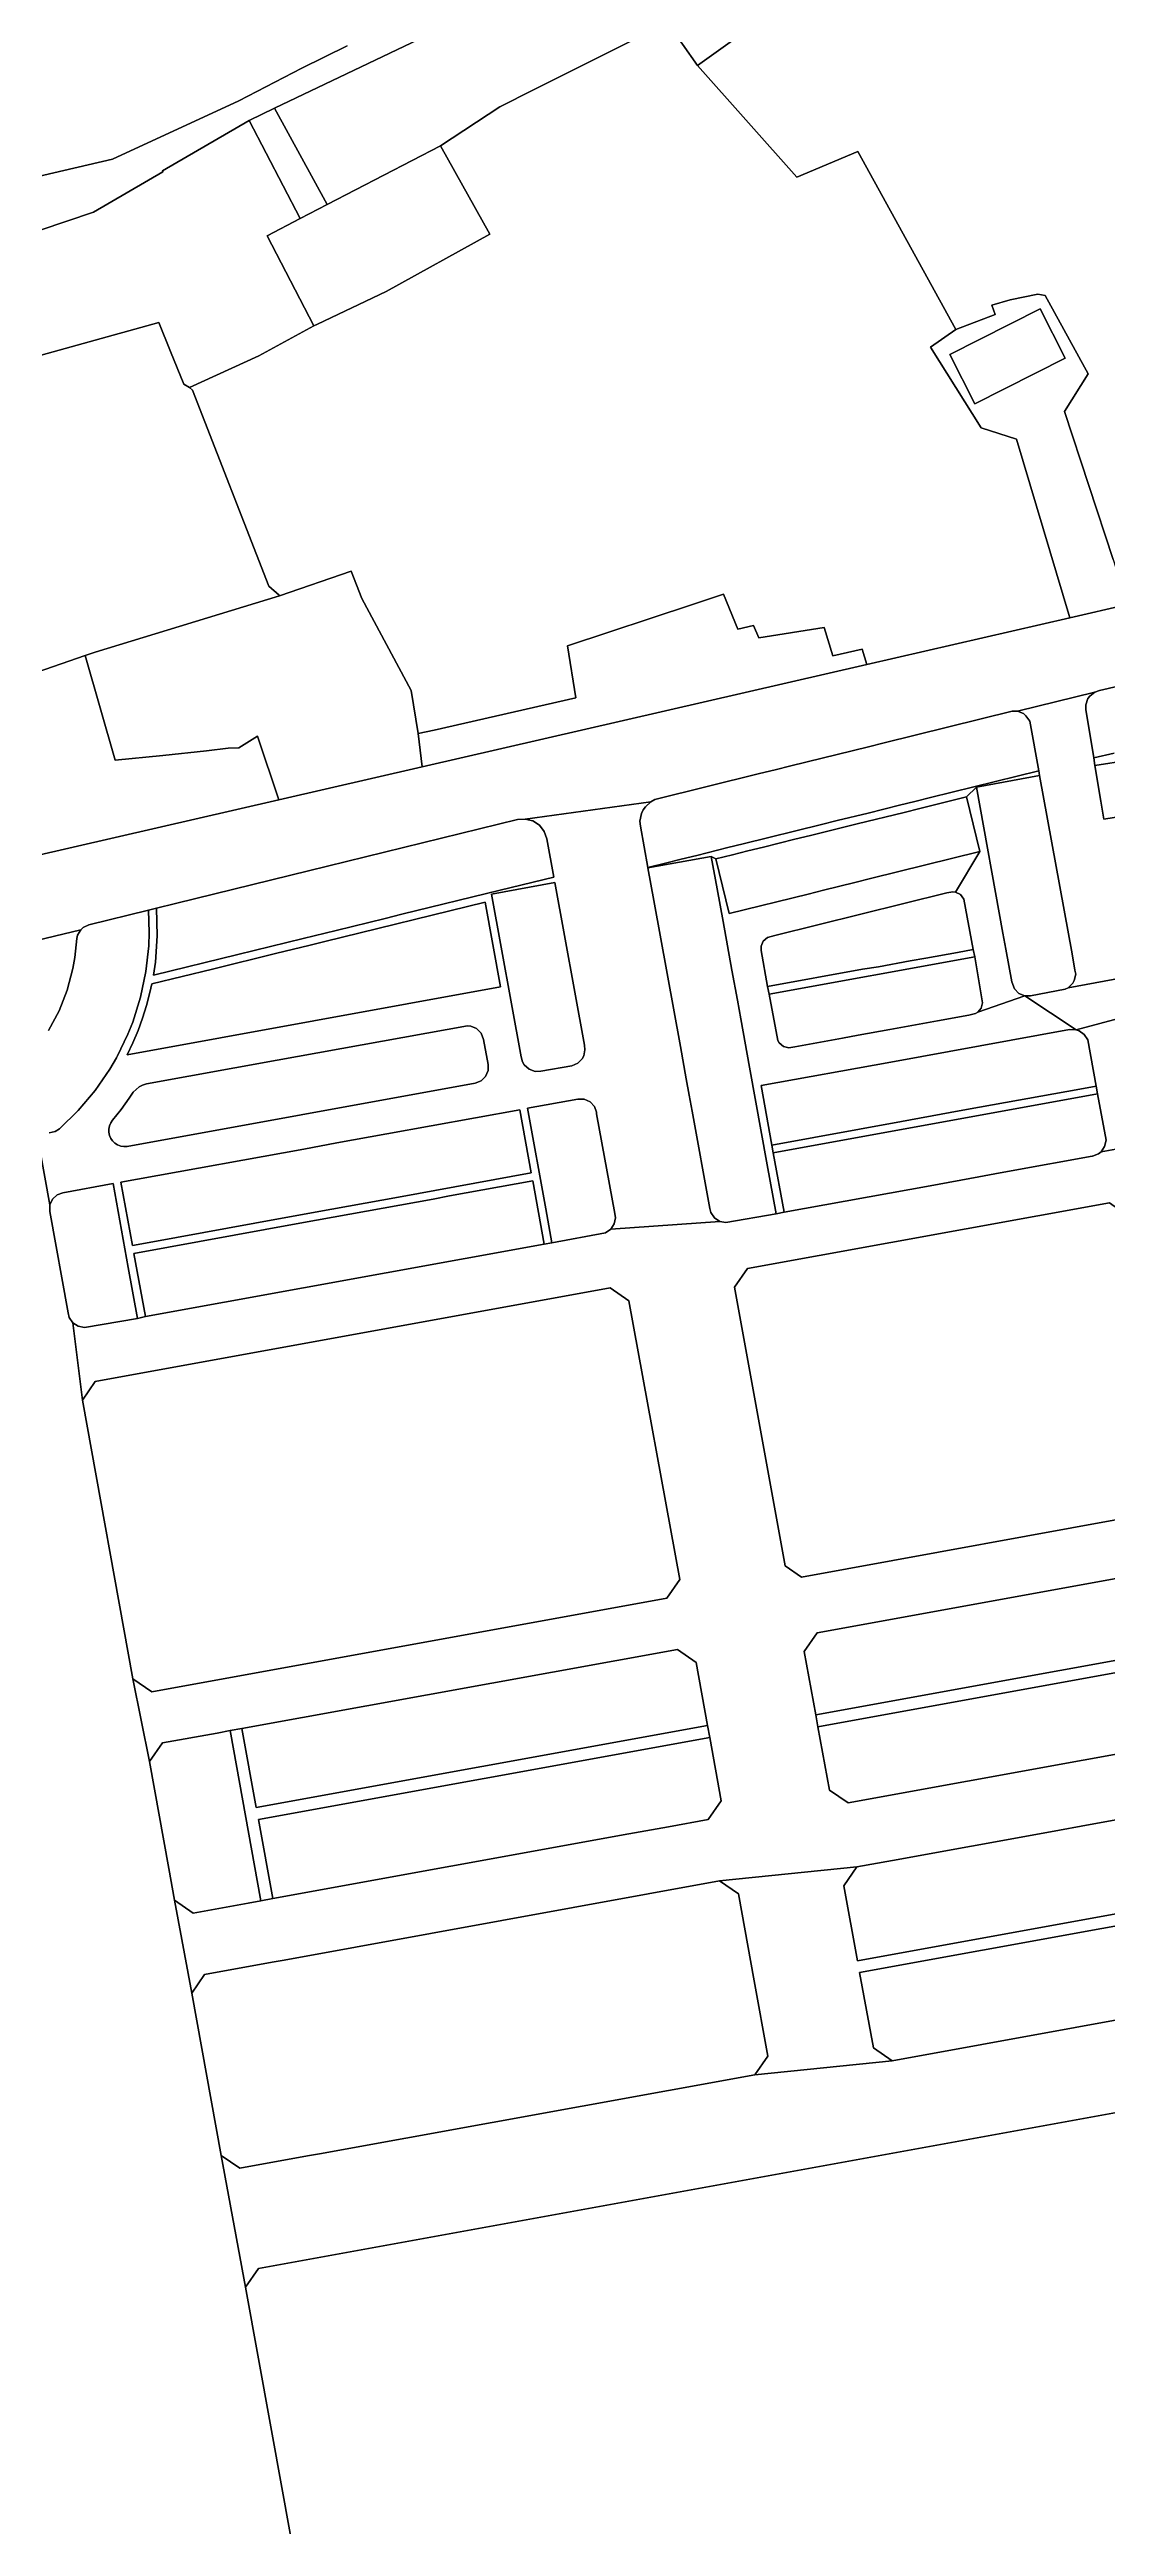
# Model space of a CAD drawing. Extents: x 536464 to 539642, y 1194643 to 1197409.
# Drawn here: x 537920 to 538183, y 1195367 to 1195983 of the extents above; entities that cross this region are included whole.
import ezdxf

# ---------------------------------------------------------------- set-up
doc = ezdxf.new("R2010")
doc.units = 0
for name, color, linetype in [('Level 30', 7, 'Continuous'), ('Level 32', 7, 'Continuous'), ('Level 33', 7, 'Continuous'), ('Level 35', 7, 'Continuous'), ('Level 54', 7, 'Continuous'), ('Level 59', 7, 'Continuous'), ('Level 60', 7, 'Continuous')]:
    doc.layers.add(name, color=color, linetype=linetype)

msp = doc.modelspace()

# ---------------------------------------------------------------- linework, layer by layer
at = {"layer": 'Level 30'}
for points in [[(537993.94, 1195983.59), (537982.67, 1195977.99), (537967.05, 1195969.89), (537935.64, 1195955.34), (537888.17, 1195944.32), (537694.57, 1195883.06), (537678.79, 1195879.58), (537541.31, 1195898.77), (537522.49, 1195903.37), (537505.62, 1195906.12), (537424.09, 1195946.53), (536980.64, 1195978.67), (536986.63, 1196009.38)], [(538131.73, 1196014.88), (538081.14, 1195978.67), (538073.64, 1195989.31), (538040.34, 1195972.59), (538031.98, 1195968.36), (538017.15, 1195958.7), (537989.01, 1195944.09), (537975.94, 1195968.06), (538058.31, 1196007.44)], [(538184.44, 1195855.86), (538172.4, 1195892.66), (538178.3, 1195902.03), (538167.57, 1195921.49), (538165.71, 1195921.81), (538158.84, 1195920.36), (538154.29, 1195919.08), (538155.16, 1195916.71), (538145.32, 1195913.05), (538120.97, 1195957.3), (538105.84, 1195950.9), (538081.14, 1195978.67), (538131.73, 1196014.88)], [(538058.31, 1196007.44), (537975.94, 1195968.06), (537969.61, 1195965.03), (537948.02, 1195952.46), (537948.14, 1195952.24), (537930.85, 1195942.19), (537911.03, 1195935.5)], [(537888.17, 1195944.32), (537935.64, 1195955.34), (537967.05, 1195969.89), (537982.67, 1195977.99), (537993.94, 1195983.59)], [(537911.03, 1195935.5), (537930.85, 1195942.19), (537948.14, 1195952.24), (537948.02, 1195952.46), (537969.61, 1195965.03), (537982.27, 1195940.59), (537974.08, 1195936.34), (537985.72, 1195913.92), (537971.99, 1195906.48), (537954.76, 1195898.63), (537953.38, 1195899.42), (537950.06, 1195907.53), (537947.14, 1195914.8), (537908.01, 1195903.89)], [(537320.38, 1195645.24), (537393.24, 1195662.03), (537413.44, 1195666.63), (537501.91, 1195686.79), (537507.18, 1195688), (537977.02, 1195796.08), (538012.62, 1195804.27), (538123.2, 1195829.71), (538173.69, 1195841.32), (538188.01, 1195844.6), (538379.02, 1195888.31), (538476.76, 1195910.44), (538481.88, 1195911.6), (538530.06, 1195922.5), (538589.13, 1195935.88)], [(537912.8, 1195826.36), (537928.78, 1195831.92), (537936.28, 1195805.9), (537948.1, 1195807.12), (537958.95, 1195808.27), (537964.4, 1195808.94), (537967.02, 1195808.98), (537971.71, 1195811.9), (537977.02, 1195796.08), (537507.18, 1195688)], [(538189.29, 1195825.18), (538181.06, 1195823.25), (538179.94, 1195822.87), (538160.7, 1195818.08), (538159.37, 1195818.1), (538127.55, 1195810.26), (538123.67, 1195809.28), (538104.29, 1195804.51), (538100.42, 1195803.54), (538096.52, 1195802.6), (538070.51, 1195796.17), (538069.46, 1195795.57), (538038.24, 1195791.28), (538036.35, 1195791.13), (537946.54, 1195769.09), (537944.57, 1195768.61), (537929.73, 1195764.96), (537928.29, 1195764.29), (537927.7, 1195763.75), (537835.31, 1195741.48)], [(538184.72, 1195807.67), (538179.66, 1195806.5), (538177.71, 1195818.53), (538177.72, 1195819.65), (538178.21, 1195821.22), (538178.66, 1195821.83), (538179.94, 1195822.87), (538181.06, 1195823.25), (538189.29, 1195825.18)], [(538191.21, 1195752.59), (538173.3, 1195749.34), (538174.43, 1195750.47), (538174.81, 1195751.17), (538175.16, 1195752.74), (538174.98, 1195753.69), (538174.26, 1195757.73), (538166.18, 1195802.1), (538165.99, 1195803.27), (538163.73, 1195815.65), (538162.78, 1195816.98), (538162.16, 1195817.49), (538160.7, 1195818.08), (538179.94, 1195822.87), (538178.66, 1195821.83), (538178.21, 1195821.22), (538177.72, 1195819.65), (538177.71, 1195818.53), (538179.66, 1195806.5), (538179.96, 1195804.58), (538181.44, 1195795.71), (538182.17, 1195791.28), (538199.12, 1195793.99)], [(538196.98, 1195807.29), (538179.96, 1195804.58), (538179.66, 1195806.5), (538184.72, 1195807.67)], [(537919.82, 1195713.26), (537921.36, 1195713.59), (537922.43, 1195714.26), (537927.08, 1195718.79), (537931.27, 1195723.77), (537934.94, 1195729.11), (537936.58, 1195731.93), (537936.74, 1195732.23), (537939.42, 1195737.76), (537940.63, 1195740.78), (537942.58, 1195746.97), (537943.92, 1195753.33), (537944.64, 1195759.79), (537944.74, 1195763.03), (537944.57, 1195768.61), (537946.54, 1195769.09), (537946.73, 1195762.27), (537946.28, 1195755.7), (537945.81, 1195752.43), (537966.76, 1195757.57), (537970.83, 1195758.58), (537983.07, 1195761.57), (537991.23, 1195763.59), (538003.46, 1195766.58), (538007.54, 1195767.59), (538032.02, 1195773.58), (538045.37, 1195776.87), (538043.63, 1195786.4), (538042.99, 1195788.21), (538041.78, 1195789.73), (538040.15, 1195790.8), (538038.24, 1195791.28), (538069.46, 1195795.57), (538068.13, 1195794.36), (538067.58, 1195793.54), (538067.17, 1195792.65), (538066.79, 1195790.72), (538066.89, 1195789.54), (538068.75, 1195779.26), (538073.14, 1195780.33), (538077.01, 1195781.3), (538080.9, 1195782.25), (538088.61, 1195784.17), (538092.5, 1195785.11), (538111.92, 1195789.91), (538115.8, 1195790.88), (538123.53, 1195792.78), (538131.3, 1195794.71), (538135.18, 1195795.65), (538139.07, 1195796.62), (538165.99, 1195803.27), (538166.18, 1195802.1), (538150.45, 1195799.24), (538148.02, 1195796.79), (538136.36, 1195793.92), (538132.49, 1195792.94), (538120.84, 1195790.08), (538109.19, 1195787.18), (538105.31, 1195786.24), (538097.54, 1195784.3), (538093.66, 1195783.36), (538089.78, 1195782.39), (538085.68, 1195781.38), (538084.52, 1195781.97), (538068.78, 1195779.11), (538070.24, 1195771.04), (538076.85, 1195734.75), (538078.31, 1195726.68), (538079.05, 1195722.65), (538079.77, 1195718.61), (538084.18, 1195694.41), (538084.43, 1195693.44), (538085.3, 1195692.12), (538086.62, 1195691.23), (538059.53, 1195689.28), (538060.4, 1195690.6), (538060.71, 1195692.15), (538060.54, 1195693.21), (538056.02, 1195718.01), (538056, 1195718.42), (538055.47, 1195719.79), (538054.38, 1195720.96), (538052.93, 1195721.59), (538051.34, 1195721.64), (538038.81, 1195719.36), (538043.37, 1195694.37), (538044.9, 1195685.91), (538042.97, 1195685.56), (538040.11, 1195701.32), (538031.84, 1195699.79), (538019.44, 1195697.55), (538015.33, 1195696.79), (538002.92, 1195694.55), (537994.65, 1195693.03), (537982.24, 1195690.79), (537940.94, 1195683.28), (537943.79, 1195667.54), (537941.84, 1195667.09), (537939.55, 1195679.77), (537935.74, 1195700.64), (537923.22, 1195698.36), (537921.85, 1195697.83), (537920.7, 1195696.76), (537920.04, 1195695.31), (537916.44, 1195715.07)], [(537835.31, 1195741.48), (537927.7, 1195763.75), (537926.9, 1195762.38), (537926.72, 1195761.6), (537926.26, 1195756.83), (537925.78, 1195754.1), (537924.36, 1195748.75), (537922.33, 1195743.6), (537919.71, 1195738.71)], [(537919.71, 1195738.71), (537922.33, 1195743.6), (537924.36, 1195748.75), (537925.78, 1195754.1), (537926.26, 1195756.83), (537926.72, 1195761.6), (537926.9, 1195762.38), (537927.7, 1195763.75), (537928.29, 1195764.29), (537929.73, 1195764.96), (537944.57, 1195768.61), (537944.74, 1195763.03), (537944.64, 1195759.79), (537943.92, 1195753.33), (537942.58, 1195746.97), (537940.63, 1195740.78), (537939.42, 1195737.76), (537936.74, 1195732.23), (537936.58, 1195731.93), (537934.94, 1195729.11), (537931.27, 1195723.77), (537927.08, 1195718.79), (537922.43, 1195714.26), (537921.36, 1195713.59), (537919.82, 1195713.26)], [(538192.9, 1195743.56), (538175.24, 1195738.9), (538162.48, 1195747.34), (538163.95, 1195747.32), (538172.58, 1195748.97), (538173.3, 1195749.34), (538191.21, 1195752.59)], [(537916.44, 1195715.07), (537920.04, 1195695.31), (537920, 1195693.72), (537924.58, 1195668.53), (537924.86, 1195667.36), (537925.74, 1195666.03), (537928.11, 1195646.79), (537940.71, 1195577.44), (537944.79, 1195556.89), (537949.62, 1195530.31), (537951.06, 1195522.46), (537955.31, 1195499.31), (537962.64, 1195458.98), (537968.66, 1195426.19), (537978.04, 1195374.59), (537993.75, 1195287.89)], [(538198.44, 1195544.81), (538178.76, 1195541.25), (538168.93, 1195539.45), (538129.57, 1195532.31), (538120.72, 1195530.69), (538086.61, 1195527.23), (537978.3, 1195507.55), (537975.36, 1195507.01), (537958.53, 1195503.97), (537955.31, 1195499.31), (537951.06, 1195522.46), (537955.7, 1195519.23), (537969.36, 1195521.71), (537972.52, 1195522.28), (537975.49, 1195522.82), (538064.01, 1195538.9), (538073.86, 1195540.7), (538083.79, 1195542.49), (538087.01, 1195547.15), (538084.15, 1195562.89), (538083.6, 1195565.85), (538080.75, 1195581.57), (538076.09, 1195584.81), (537967.78, 1195565.12), (537964.84, 1195564.59), (537961.63, 1195564), (537948.02, 1195561.53), (537944.79, 1195556.89), (537940.71, 1195577.44), (537945.36, 1195574.23), (538073.44, 1195597.5), (538076.67, 1195602.16), (538064.06, 1195671.51), (538059.41, 1195674.73), (537931.33, 1195651.45), (537928.11, 1195646.79), (537925.74, 1195666.03), (537927.06, 1195665.14), (537928.62, 1195664.84), (537941.84, 1195667.09), (537943.79, 1195667.54), (538042.97, 1195685.56), (538044.9, 1195685.91), (538058.2, 1195688.4), (538059.53, 1195689.28), (538086.62, 1195691.23), (538088.18, 1195690.93), (538100.67, 1195693.13), (538102.64, 1195693.5), (538138.94, 1195700.09), (538151.03, 1195702.3), (538155.08, 1195703.02), (538159.09, 1195703.76), (538179.27, 1195707.43), (538179.38, 1195707.45), (538180.85, 1195708.03), (538181.47, 1195708.54), (538197.92, 1195711.54)], [(538571.93, 1195539.92), (537971.89, 1195430.85), (537968.66, 1195426.19), (537962.64, 1195458.98), (537967.29, 1195455.76), (537984.1, 1195458.82), (537987.06, 1195459.35), (538095.37, 1195479.03), (538129.48, 1195482.5), (538197.35, 1195494.83), (538207.19, 1195496.61), (538266.23, 1195507.35), (538276.06, 1195509.12), (538285.89, 1195510.92), (538335.09, 1195519.85), (538354.75, 1195523.43), (538548.26, 1195558.5), (538550.22, 1195558.86), (538567.94, 1195562.07)]]:
    msp.add_lwpolyline(points, dxfattribs=at)
for points in [[(538081.14, 1195978.67), (538105.84, 1195950.9), (538120.97, 1195957.3), (538145.32, 1195913.05), (538139.03, 1195908.65), (538151.64, 1195888.56), (538160.41, 1195885.73), (538173.69, 1195841.32), (538123.2, 1195829.71), (538122.09, 1195833.55), (538114.78, 1195831.87), (538112.64, 1195838.95), (538096.35, 1195836.36), (538095.06, 1195839.41), (538091.17, 1195838.52), (538087.54, 1195847.22), (538079.86, 1195844.65), (538048.77, 1195834.32), (538050.88, 1195821.41), (538015.6, 1195813.36), (538011.66, 1195812.52), (538009.9, 1195823.21), (537997.59, 1195846.1), (537994.94, 1195852.91), (537977.17, 1195846.76), (537977.06, 1195846.98), (537974.52, 1195849.16), (537955.5, 1195897.93), (537954.76, 1195898.63), (537971.99, 1195906.48), (537985.72, 1195913.92), (537986.57, 1195914.38), (538003.68, 1195922.47), (538029.45, 1195936.73), (538017.15, 1195958.7), (538031.98, 1195968.36), (538040.34, 1195972.59), (538073.64, 1195989.31)], [(537989.01, 1195944.09), (537982.27, 1195940.59), (537969.61, 1195965.03), (537975.94, 1195968.06)], [(538029.45, 1195936.73), (538003.68, 1195922.47), (537986.57, 1195914.38), (537985.72, 1195913.92), (537974.08, 1195936.34), (537982.27, 1195940.59), (537989.01, 1195944.09), (538017.15, 1195958.7)], [(538167.57, 1195921.49), (538178.3, 1195902.03), (538172.4, 1195892.66), (538184.44, 1195855.86), (538188.01, 1195844.6), (538173.69, 1195841.32), (538160.41, 1195885.73), (538151.64, 1195888.56), (538139.03, 1195908.65), (538145.32, 1195913.05), (538155.16, 1195916.71), (538154.29, 1195919.08), (538158.84, 1195920.36), (538165.71, 1195921.81)], [(538172.54, 1195905.89), (538150.08, 1195894.52), (538143.86, 1195906.8), (538166.31, 1195918.18)], [(538143.86, 1195906.8), (538150.08, 1195894.52), (538172.54, 1195905.89), (538166.31, 1195918.18)], [(537950.06, 1195907.53), (537953.38, 1195899.42), (537954.76, 1195898.63), (537955.5, 1195897.93), (537974.52, 1195849.16), (537977.06, 1195846.98), (537977.17, 1195846.76), (537931.33, 1195832.8), (537928.78, 1195831.92), (537912.8, 1195826.36), (537911.3, 1195830.68), (537884.16, 1195824.05), (537861.69, 1195889.33), (537880.8, 1195896.14), (537887.81, 1195898.25), (537888.65, 1195898.5), (537908.01, 1195903.89), (537947.14, 1195914.8)], [(537997.59, 1195846.1), (538009.9, 1195823.21), (538011.66, 1195812.52), (538012.62, 1195804.27), (537977.02, 1195796.08), (537971.71, 1195811.9), (537967.02, 1195808.98), (537964.4, 1195808.94), (537958.95, 1195808.27), (537948.1, 1195807.12), (537936.28, 1195805.9), (537928.78, 1195831.92), (537931.33, 1195832.8), (537977.17, 1195846.76), (537994.94, 1195852.91)], [(538091.17, 1195838.52), (538095.06, 1195839.41), (538096.35, 1195836.36), (538112.64, 1195838.95), (538114.78, 1195831.87), (538122.09, 1195833.55), (538123.2, 1195829.71), (538012.62, 1195804.27), (538011.66, 1195812.52), (538015.6, 1195813.36), (538050.88, 1195821.41), (538048.77, 1195834.32), (538079.86, 1195844.65), (538087.54, 1195847.22)], [(538160.7, 1195818.08), (538162.16, 1195817.49), (538162.78, 1195816.98), (538163.73, 1195815.65), (538165.99, 1195803.27), (538139.07, 1195796.62), (538135.18, 1195795.65), (538131.3, 1195794.71), (538123.53, 1195792.78), (538115.8, 1195790.88), (538111.92, 1195789.91), (538092.5, 1195785.11), (538088.61, 1195784.17), (538080.9, 1195782.25), (538077.01, 1195781.3), (538073.14, 1195780.33), (538068.75, 1195779.26), (538066.89, 1195789.54), (538066.79, 1195790.72), (538067.17, 1195792.65), (538067.58, 1195793.54), (538068.13, 1195794.36), (538069.46, 1195795.57), (538070.51, 1195796.17), (538096.52, 1195802.6), (538100.42, 1195803.54), (538104.29, 1195804.51), (538123.67, 1195809.28), (538127.55, 1195810.26), (538159.37, 1195818.1)], [(538197.71, 1195802.84), (538198.4, 1195798.42), (538199.12, 1195793.99), (538182.17, 1195791.28), (538181.44, 1195795.71), (538179.96, 1195804.58), (538196.98, 1195807.29)], [(538174.26, 1195757.73), (538174.98, 1195753.69), (538175.16, 1195752.74), (538174.81, 1195751.17), (538174.43, 1195750.47), (538173.3, 1195749.34), (538172.58, 1195748.97), (538163.95, 1195747.32), (538162.48, 1195747.34), (538161, 1195747.93), (538159.9, 1195749.07), (538159.24, 1195750.84), (538158.52, 1195754.87), (538157.78, 1195758.9), (538157.05, 1195762.94), (538150.45, 1195799.24), (538166.18, 1195802.1)], [(538151.31, 1195783.19), (538124.11, 1195776.46), (538120.24, 1195775.52), (538112.46, 1195773.57), (538108.59, 1195772.63), (538088.97, 1195767.77), (538085.68, 1195781.38), (538089.78, 1195782.39), (538093.66, 1195783.36), (538097.54, 1195784.3), (538105.31, 1195786.24), (538109.19, 1195787.18), (538120.84, 1195790.08), (538132.49, 1195792.94), (538136.36, 1195793.92), (538148.02, 1195796.79)], [(538157.05, 1195762.94), (538157.78, 1195758.9), (538158.52, 1195754.87), (538159.24, 1195750.84), (538159.9, 1195749.07), (538161, 1195747.93), (538162.48, 1195747.34), (538150.82, 1195743.24), (538151.69, 1195744.29), (538152.01, 1195745.61), (538150.04, 1195757.01), (538149.67, 1195758.82), (538147.3, 1195771.38), (538146.48, 1195772.48), (538145.25, 1195773.11), (538151.31, 1195783.19), (538148.02, 1195796.79), (538150.45, 1195799.24)], [(538040.15, 1195790.8), (538041.78, 1195789.73), (538042.99, 1195788.21), (538043.63, 1195786.4), (538045.37, 1195776.87), (538032.02, 1195773.58), (538007.54, 1195767.59), (538003.46, 1195766.58), (537991.23, 1195763.59), (537983.07, 1195761.57), (537970.83, 1195758.58), (537966.76, 1195757.57), (537945.81, 1195752.43), (537946.28, 1195755.7), (537946.73, 1195762.27), (537946.54, 1195769.09), (538036.35, 1195791.13), (538038.24, 1195791.28)], [(538085.98, 1195773.91), (538087.46, 1195765.84), (538089.65, 1195753.74), (538091.03, 1195746.26), (538091.85, 1195741.64), (538094.06, 1195729.54), (538098.44, 1195705.33), (538100.67, 1195693.13), (538088.18, 1195690.93), (538086.62, 1195691.23), (538085.3, 1195692.12), (538084.43, 1195693.44), (538084.18, 1195694.41), (538079.77, 1195718.61), (538079.05, 1195722.65), (538078.31, 1195726.68), (538076.85, 1195734.75), (538070.24, 1195771.04), (538068.78, 1195779.11), (538084.52, 1195781.97)], [(538145.25, 1195773.11), (538144.57, 1195773.19), (538143.1, 1195772.91), (538100.3, 1195762.33), (538098.5, 1195761.81), (538097.46, 1195760.92), (538096.91, 1195759.65), (538096.91, 1195758.59), (538098.54, 1195749.68), (538098.89, 1195747.7), (538101.07, 1195736.22), (538101.41, 1195735.63), (538102.46, 1195734.74), (538103.8, 1195734.42), (538105.34, 1195734.65), (538117.13, 1195736.8), (538121.08, 1195737.5), (538128.94, 1195738.95), (538140.76, 1195741.08), (538148.62, 1195742.52), (538150.22, 1195742.89), (538150.82, 1195743.24), (538162.48, 1195747.34), (538175.24, 1195738.9), (538173.66, 1195738.94), (538129.18, 1195730.84), (538096.91, 1195725), (538099.6, 1195710.22), (538099.95, 1195708.26), (538102.64, 1195693.5), (538100.67, 1195693.13), (538098.44, 1195705.33), (538094.06, 1195729.54), (538091.85, 1195741.64), (538091.03, 1195746.26), (538089.65, 1195753.74), (538087.46, 1195765.84), (538085.98, 1195773.91), (538084.52, 1195781.97), (538085.68, 1195781.38), (538088.97, 1195767.77), (538108.59, 1195772.63), (538112.46, 1195773.57), (538120.24, 1195775.52), (538124.11, 1195776.46), (538151.31, 1195783.19)], [(538052.98, 1195735.04), (538053.11, 1195733.92), (538052.83, 1195732.36), (538052.45, 1195731.66), (538051.31, 1195730.55), (538049.83, 1195729.95), (538042.18, 1195728.56), (538040.72, 1195728.52), (538039.2, 1195729.08), (538038.01, 1195730.18), (538037.59, 1195730.87), (538037.24, 1195732.19), (538029.89, 1195772.62), (538045.63, 1195775.48)], [(538029.89, 1195772.62), (538037.24, 1195732.19), (538037.59, 1195730.87), (538038.01, 1195730.18), (538039.2, 1195729.08), (538040.72, 1195728.52), (538042.18, 1195728.56), (538049.83, 1195729.95), (538051.31, 1195730.55), (538052.45, 1195731.66), (538052.83, 1195732.36), (538053.11, 1195733.92), (538052.98, 1195735.04), (538045.63, 1195775.48)], [(538032.12, 1195749.55), (537939.25, 1195732.68), (537940.68, 1195735.65), (537941.96, 1195738.69), (537943.11, 1195741.78), (537944.1, 1195744.93), (537944.93, 1195748.12), (537945.41, 1195750.29), (537960.51, 1195753.98), (537976.46, 1195757.91), (537984.45, 1195759.86), (537988.43, 1195760.85), (538028.29, 1195770.63)], [(538032.12, 1195749.55), (538028.29, 1195770.63), (537988.43, 1195760.85), (537984.45, 1195759.86), (537976.46, 1195757.91), (537960.51, 1195753.98), (537945.41, 1195750.29), (537944.93, 1195748.12), (537944.1, 1195744.93), (537943.11, 1195741.78), (537941.96, 1195738.69), (537940.68, 1195735.65), (537939.25, 1195732.68)], [(538145.25, 1195773.11), (538146.48, 1195772.48), (538147.3, 1195771.38), (538149.67, 1195758.82), (538145.78, 1195758.13), (538137.91, 1195756.69), (538133.98, 1195755.99), (538126.11, 1195754.56), (538122.15, 1195753.97), (538098.54, 1195749.68), (538096.91, 1195758.59), (538096.91, 1195759.65), (538097.46, 1195760.92), (538098.5, 1195761.81), (538100.3, 1195762.33), (538143.1, 1195772.91), (538144.57, 1195773.19)], [(538150.04, 1195757.01), (538098.89, 1195747.7), (538098.54, 1195749.68), (538122.15, 1195753.97), (538126.11, 1195754.56), (538133.98, 1195755.99), (538137.91, 1195756.69), (538145.78, 1195758.13), (538149.67, 1195758.82)], [(538152.01, 1195745.61), (538151.69, 1195744.29), (538150.82, 1195743.24), (538150.22, 1195742.89), (538148.62, 1195742.52), (538140.76, 1195741.08), (538128.94, 1195738.95), (538121.08, 1195737.5), (538117.13, 1195736.8), (538105.34, 1195734.65), (538103.8, 1195734.42), (538102.46, 1195734.74), (538101.41, 1195735.63), (538101.07, 1195736.22), (538098.89, 1195747.7), (538150.04, 1195757.01)], [(538024.69, 1195739.8), (538026.16, 1195739.19), (538027.27, 1195738.06), (538027.88, 1195736.49), (538029.02, 1195730.21), (538029.01, 1195728.77), (538028.4, 1195727.29), (538027.28, 1195726.18), (538025.81, 1195725.59), (537939.22, 1195709.86), (537938.43, 1195709.82), (537937.65, 1195709.95), (537936.89, 1195710.25), (537936.21, 1195710.67), (537935.65, 1195711.23), (537935.2, 1195711.88), (537934.88, 1195712.61), (537934.7, 1195713.39), (537934.7, 1195714.19), (537934.86, 1195714.97), (537935.17, 1195715.71), (537935.61, 1195716.37), (537937.76, 1195719.07), (537939.77, 1195721.87), (537940.46, 1195722.89), (537940.78, 1195723.33), (537941.46, 1195724.04), (537942.25, 1195724.66), (537943.11, 1195725.12), (537944.07, 1195725.43), (537976.55, 1195731.33), (538023.9, 1195739.87)], [(538029.01, 1195728.77), (538029.02, 1195730.21), (538027.88, 1195736.49), (538027.27, 1195738.06), (538026.16, 1195739.19), (538024.69, 1195739.8), (538023.9, 1195739.87), (537976.55, 1195731.33), (537944.07, 1195725.43), (537943.11, 1195725.12), (537942.25, 1195724.66), (537941.46, 1195724.04), (537940.78, 1195723.33), (537940.46, 1195722.89), (537939.77, 1195721.87), (537937.76, 1195719.07), (537935.61, 1195716.37), (537935.17, 1195715.71), (537934.86, 1195714.97), (537934.7, 1195714.19), (537934.7, 1195713.39), (537934.88, 1195712.61), (537935.2, 1195711.88), (537935.65, 1195711.23), (537936.21, 1195710.67), (537936.89, 1195710.25), (537937.65, 1195709.95), (537938.43, 1195709.82), (537939.22, 1195709.86), (538025.81, 1195725.59), (538027.28, 1195726.18), (538028.4, 1195727.29)], [(538175.24, 1195738.9), (538176, 1195738.64), (538177.29, 1195737.72), (538178.17, 1195736.37), (538180.26, 1195724.89), (538176.23, 1195724.15), (538147.99, 1195719.02), (538143.97, 1195718.28), (538131.86, 1195716.09), (538099.6, 1195710.22), (538096.91, 1195725), (538129.18, 1195730.84), (538173.66, 1195738.94)], [(538192.02, 1195742.66), (538191.55, 1195741.71), (538191.56, 1195740.73), (538191.77, 1195739.03), (538193.75, 1195728.03), (538194.11, 1195726.06), (538196.04, 1195715.67), (538196.48, 1195713.44), (538196.81, 1195712.62), (538197.37, 1195712.12), (538197.92, 1195711.54), (538181.47, 1195708.54), (538182.35, 1195709.88), (538182.71, 1195711.45), (538180.62, 1195722.91), (538180.26, 1195724.89), (538178.17, 1195736.37), (538177.29, 1195737.72), (538176, 1195738.64), (538175.24, 1195738.9), (538192.9, 1195743.56)], [(538052.93, 1195721.59), (538054.38, 1195720.96), (538055.47, 1195719.79), (538056, 1195718.42), (538056.02, 1195718.01), (538060.54, 1195693.21), (538060.71, 1195692.15), (538060.4, 1195690.6), (538059.53, 1195689.28), (538058.2, 1195688.4), (538044.9, 1195685.91), (538043.37, 1195694.37), (538038.81, 1195719.36), (538051.34, 1195721.64)], [(538180.62, 1195722.91), (538099.95, 1195708.26), (538099.6, 1195710.22), (538131.86, 1195716.09), (538143.97, 1195718.28), (538147.99, 1195719.02), (538176.23, 1195724.15), (538180.26, 1195724.89)], [(538182.71, 1195711.45), (538182.35, 1195709.88), (538181.47, 1195708.54), (538180.85, 1195708.03), (538179.38, 1195707.45), (538179.27, 1195707.43), (538159.09, 1195703.76), (538155.08, 1195703.02), (538151.03, 1195702.3), (538138.94, 1195700.09), (538102.64, 1195693.5), (538099.95, 1195708.26), (538180.62, 1195722.91)], [(538039.75, 1195703.27), (538006.7, 1195697.25), (537990.18, 1195694.28), (537977.77, 1195692), (537944.71, 1195686), (537940.58, 1195685.24), (537937.71, 1195700.97), (537941.84, 1195701.74), (537983.17, 1195709.23), (537991.44, 1195710.75), (538003.83, 1195712.99), (538036.89, 1195719)], [(538003.83, 1195712.99), (537991.44, 1195710.75), (537983.17, 1195709.23), (537941.84, 1195701.74), (537937.71, 1195700.97), (537940.58, 1195685.24), (537944.71, 1195686), (537977.77, 1195692), (537990.18, 1195694.28), (538006.7, 1195697.25), (538039.75, 1195703.27), (538036.89, 1195719)], [(538042.97, 1195685.56), (537943.79, 1195667.54), (537940.94, 1195683.28), (537982.24, 1195690.79), (537994.65, 1195693.03), (538002.92, 1195694.55), (538015.33, 1195696.79), (538019.44, 1195697.55), (538031.84, 1195699.79), (538040.11, 1195701.32)], [(537939.55, 1195679.77), (537941.84, 1195667.09), (537928.62, 1195664.84), (537927.06, 1195665.14), (537925.74, 1195666.03), (537924.86, 1195667.36), (537924.58, 1195668.53), (537920, 1195693.72), (537920.04, 1195695.31), (537920.7, 1195696.76), (537921.85, 1195697.83), (537923.22, 1195698.36), (537935.74, 1195700.64)], [(538187.58, 1195693.06), (538200.18, 1195623.79), (538196.94, 1195619.15), (538106.93, 1195602.79), (538102.88, 1195605.59), (538090.3, 1195674.84), (538093.5, 1195679.48), (538183.54, 1195695.84)], [(538196.94, 1195619.15), (538200.18, 1195623.79), (538187.58, 1195693.06), (538183.54, 1195695.84), (538093.5, 1195679.48), (538090.3, 1195674.84), (538102.88, 1195605.59), (538106.93, 1195602.79)], [(538064.06, 1195671.51), (538076.67, 1195602.16), (538073.44, 1195597.5), (537945.36, 1195574.23), (537940.71, 1195577.44), (537928.11, 1195646.79), (537931.33, 1195651.45), (538059.41, 1195674.73)], [(538530.89, 1195665.99), (538528.93, 1195665.62), (538365.63, 1195635.17), (538355.81, 1195633.43), (538110.85, 1195588.91), (538107.65, 1195584.26), (538110.5, 1195568.51), (538111.04, 1195565.57), (538113.9, 1195549.83), (538118.55, 1195546.62), (538265.13, 1195573.25), (538274.97, 1195575.05), (538294.64, 1195578.61), (538304.48, 1195580.41), (538353.67, 1195589.34), (538536.68, 1195622.66), (538538.65, 1195623.02), (538556.36, 1195626.24), (538557.97, 1195628.57), (538550.9, 1195667.74), (538548.59, 1195669.29)], [(538532.61, 1195645.23), (538110.5, 1195568.51), (538107.65, 1195584.26), (538110.85, 1195588.91), (538355.81, 1195633.43), (538365.63, 1195635.17), (538528.93, 1195665.62)], [(538538.65, 1195623.02), (538536.68, 1195622.66), (538533.14, 1195642.28), (538111.04, 1195565.57), (538110.5, 1195568.51), (538532.61, 1195645.23), (538528.93, 1195665.62), (538530.89, 1195665.99)], [(538536.68, 1195622.66), (538353.67, 1195589.34), (538304.48, 1195580.41), (538294.64, 1195578.61), (538274.97, 1195575.05), (538265.13, 1195573.25), (538118.55, 1195546.62), (538113.9, 1195549.83), (538111.04, 1195565.57), (538533.14, 1195642.28)], [(538550.22, 1195558.86), (538548.26, 1195558.5), (538544.16, 1195581.22), (538121.43, 1195504.41), (538124.84, 1195485.71), (538129.48, 1195482.5), (538095.37, 1195479.03), (538098.6, 1195483.68), (538095.2, 1195502.38), (538091.27, 1195524.02), (538086.61, 1195527.23), (538120.72, 1195530.69), (538117.5, 1195526.03), (538120.9, 1195507.34), (538369.78, 1195552.57), (538543.6, 1195584.28), (538539.55, 1195606.77), (538541.51, 1195607.13)], [(538543.6, 1195584.28), (538369.78, 1195552.57), (538120.9, 1195507.34), (538117.5, 1195526.03), (538120.72, 1195530.69), (538129.57, 1195532.31), (538168.93, 1195539.45), (538178.76, 1195541.25), (538198.44, 1195544.81), (538208.27, 1195546.61), (538218.1, 1195548.39), (538227.95, 1195550.19), (538326.31, 1195568.06), (538539.55, 1195606.77)], [(538080.75, 1195581.57), (538083.6, 1195565.85), (537971.38, 1195545.44), (537967.78, 1195565.12), (538076.09, 1195584.81)], [(538548.26, 1195558.5), (538354.75, 1195523.43), (538335.09, 1195519.85), (538285.89, 1195510.92), (538276.06, 1195509.12), (538266.23, 1195507.35), (538207.19, 1195496.61), (538197.35, 1195494.83), (538129.48, 1195482.5), (538124.84, 1195485.71), (538121.43, 1195504.41), (538544.16, 1195581.22)], [(538084.15, 1195562.89), (537971.91, 1195542.5), (537975.49, 1195522.82), (537972.52, 1195522.28), (537964.84, 1195564.59), (537967.78, 1195565.12), (537971.38, 1195545.44), (538083.6, 1195565.85)], [(537972.52, 1195522.28), (537969.36, 1195521.71), (537955.7, 1195519.23), (537951.06, 1195522.46), (537949.62, 1195530.31), (537944.79, 1195556.89), (537948.02, 1195561.53), (537961.63, 1195564), (537964.84, 1195564.59)], [(538087.01, 1195547.15), (538083.79, 1195542.49), (538073.86, 1195540.7), (538064.01, 1195538.9), (537975.49, 1195522.82), (537971.91, 1195542.5), (538084.15, 1195562.89)], [(538574.25, 1195538.32), (538599.93, 1195396.03), (538598.32, 1195393.69), (537998.4, 1195284.67), (537993.75, 1195287.89), (537978.04, 1195374.59), (537968.66, 1195426.19), (537971.89, 1195430.85), (538571.93, 1195539.92)], [(538091.27, 1195524.02), (538095.2, 1195502.38), (538098.6, 1195483.68), (538095.37, 1195479.03), (537987.06, 1195459.35), (537984.1, 1195458.82), (537967.29, 1195455.76), (537962.64, 1195458.98), (537955.31, 1195499.31), (537958.53, 1195503.97), (537975.36, 1195507.01), (537978.3, 1195507.55), (538086.61, 1195527.23)]]:
    msp.add_lwpolyline(points, close=True, dxfattribs=at)

# ---------------------------------------------------------------- texts
at = {"layer": 'Level 32'}
for s, p in [('DGT(1212.81)', (538172.77, 1195860.95)), ('ODT(139.26)', (537958.23, 1195541.51)), ('ODT(2616.87);ODT(1017.65);ODT(2616.18);DGT(487.6)', (538026.67, 1195491.47))]:
    msp.add_text(s, height=0.00763, dxfattribs=at).set_placement(p)
at = {"layer": 'Level 33'}
for s, p in [('ODT', (537979.35, 1195954.12)), ('CLN', (538001.18, 1195935.95)), ('ODT', (538158.17, 1195906.35)), ('NTS', (538077.26, 1195899.69)), ('ODT', (538172.81, 1195860.97)), ('ODT', (538079.69, 1195831.69)), ('ODT', (537979.57, 1195827.73)), ('DGT', (538059.81, 1195804.4)), ('ODT', (538113.98, 1195798.67)), ('ODT', (538118.5, 1195782.28)), ('ODT', (537991.38, 1195771.86)), ('ODT', (538163.06, 1195774.43)), ('DGT', (538152.63, 1195764.66)), ('DGT', (538056.25, 1195760.52)), ('ODT', (538124.81, 1195761.14)), ('ODT', (537992.75, 1195751.86)), ('ODT', (538041.8, 1195751.66)), ('ODT', (538078.88, 1195753.17)), ('DGT', (538123.72, 1195753.23)), ('DCK', (537932.25, 1195744.21)), ('ODT', (538125.6, 1195745.45)), ('DGT', (538147.01, 1195738.16)), ('DCK', (537982.12, 1195725)), ('ODT', (538137.76, 1195724.78)), ('DGT', (538140.09, 1195716.57)), ('ODT', (538140.45, 1195708)), ('ODT', (537988.72, 1195702.12)), ('ODT', (538050.04, 1195704.15)), ('ODT', (537991.95, 1195684.42)), ('ODT', (537930.53, 1195682.42)), ('DGD', (538145.2, 1195649.31)), ('DGD', (538002.36, 1195624.47)), ('ODT', (538023.7, 1195565.12)), ('SKC', (537958.27, 1195541.53)), ('ODT', (538028.94, 1195542.69)), ('DGT', (537973.47, 1195525.3)), ('SKC', (538026.92, 1195491.49)), ('DGT', (537936.46, 1195436.61))]:
    msp.add_text(s, height=0.00763, dxfattribs=at).set_placement(p)
at = {"layer": 'Level 35'}
for s, p in [('347', (537979.38, 1195954.12)), ('360', (538001.21, 1195935.95)), ('374', (538158.2, 1195906.35)), ('415', (538077.29, 1195899.69)), ('393', (538172.84, 1195860.97)), ('420', (538079.72, 1195831.69)), ('425', (537979.6, 1195827.73)), ('584', (538059.84, 1195804.4)), ('435', (538114.01, 1195798.67)), ('441', (538118.53, 1195782.28)), ('450', (537991.41, 1195771.86)), ('457', (538163.09, 1195774.43)), ('460', (538152.66, 1195764.66)), ('525', (538056.28, 1195760.52)), ('454', (538124.84, 1195761.14)), ('467', (537992.78, 1195751.86)), ('472', (538041.83, 1195751.66)), ('505', (538078.91, 1195753.17)), ('458', (538123.75, 1195753.23)), ('486', (537932.28, 1195744.21)), ('464', (538125.63, 1195745.45)), ('501', (538147.04, 1195738.16)), ('489', (537982.15, 1195725)), ('490', (538137.79, 1195724.78)), ('492', (538140.12, 1195716.57)), ('500', (538140.48, 1195708)), ('512', (537988.75, 1195702.12)), ('511', (538050.07, 1195704.15)), ('521', (537991.98, 1195684.42)), ('528', (537930.56, 1195682.42)), ('576', (538145.23, 1195649.31)), ('595', (538002.39, 1195624.47)), ('610', (538023.73, 1195565.12)), ('622', (537958.3, 1195541.53)), ('619', (538028.97, 1195542.69)), ('620', (537973.5, 1195525.3)), ('665', (538026.95, 1195491.49)), ('922', (537936.49, 1195436.61))]:
    msp.add_text(s, height=0.00763, dxfattribs=at).set_placement(p)
at = {"layer": 'Level 54'}
for s, p in [('200.05', (537979.38, 1195954.11)), ('1250.82', (538001.21, 1195935.94)), ('346.64', (538158.2, 1195906.33)), ('21657.64', (538077.29, 1195899.68)), ('1212.81', (538172.84, 1195860.96)), ('1618.61', (538079.72, 1195831.68)), ('2939.69', (537979.6, 1195827.72)), ('42322.32', (538059.84, 1195804.39)), ('1591.11', (538114.01, 1195798.65)), ('898.84', (538118.53, 1195782.27)), ('1596.59', (537991.41, 1195771.85)), ('848.07', (538163.09, 1195774.42)), ('331.38', (538152.66, 1195764.65)), ('5626.49', (538056.28, 1195760.51)), ('700.38', (538124.84, 1195761.12)), ('1669.97', (537992.78, 1195751.85)), ('720.98', (538041.83, 1195751.65)), ('1440.31', (538078.91, 1195753.16)), ('100.64', (538123.75, 1195753.22)), ('920.63', (537932.28, 1195744.2)), ('722.25', (538125.63, 1195745.44)), ('1445.17', (538147.04, 1195738.14)), ('1330.28', (537982.15, 1195724.99)), ('1226.32', (538137.79, 1195724.77)), ('163.95', (538140.12, 1195716.56)), ('1226.27', (538140.48, 1195707.98)), ('1612.14', (537988.75, 1195702.11)), ('559.82', (538050.07, 1195704.14)), ('1612.59', (537991.98, 1195684.41)), ('561.83', (537930.56, 1195682.41)), ('7678.40', (538145.23, 1195649.3)), ('10814.12', (538002.39, 1195624.46)), ('2273.69', (538023.73, 1195565.11)), ('891.18', (537958.3, 1195541.52)), ('2273.66', (538028.97, 1195542.68)), ('471.76', (537973.5, 1195525.29)), ('6738.30', (538026.95, 1195491.48)), ('37733.24', (537936.49, 1195436.6))]:
    msp.add_text(s, height=0.00763, dxfattribs=at).set_placement(p)
at = {"layer": 'Level 59'}
for s, p in [('UBQ', (538172.84, 1195860.95)), ('GDC', (537958.3, 1195541.51)), ('GDC;GDC;GDC;UBQ', (538026.95, 1195491.47))]:
    msp.add_text(s, height=0.00763, dxfattribs=at).set_placement(p)
at = {"layer": 'Level 60'}
for s, p in [('TPQ', (537979.35, 1195954.11)), ('GDC', (538001.18, 1195935.94)), ('GDC', (538158.17, 1195906.33)), ('GDC', (538077.26, 1195899.68)), ('GDC', (538172.81, 1195860.96)), ('GDC', (538079.69, 1195831.68)), ('GDC', (537979.57, 1195827.72)), ('UBQ', (538059.81, 1195804.39)), ('GDC', (538113.98, 1195798.65)), ('GDC', (538118.5, 1195782.27)), ('GDC', (537991.37, 1195771.85)), ('GDC', (538163.06, 1195774.42)), ('UBQ', (538152.63, 1195764.65)), ('UBQ', (538056.25, 1195760.51)), ('GDC', (538124.81, 1195761.12)), ('GDC', (537992.75, 1195751.85)), ('GDC', (538041.8, 1195751.65)), ('GDC', (538078.88, 1195753.16)), ('UBQ', (538123.72, 1195753.22)), ('TCN', (537932.25, 1195744.2)), ('GDC', (538125.6, 1195745.44)), ('UBQ', (538147.01, 1195738.14)), ('TCN', (537982.12, 1195724.99)), ('GDC', (538137.75, 1195724.77)), ('UBQ', (538140.09, 1195716.56)), ('GDC', (538140.45, 1195707.98)), ('GDC', (537988.72, 1195702.11)), ('GDC', (538050.04, 1195704.14)), ('GDC', (537991.95, 1195684.41)), ('GDC', (537930.53, 1195682.41)), ('TSN', (538145.2, 1195649.3)), ('TSN', (538002.37, 1195624.46)), ('GDC', (538023.7, 1195565.11)), ('TKT', (537958.28, 1195541.52)), ('GDC', (538028.93, 1195542.68)), ('UBQ', (537973.47, 1195525.29)), ('TKT', (538026.92, 1195491.48)), ('UBQ', (537936.46, 1195436.6))]:
    msp.add_text(s, height=0.00763, dxfattribs=at).set_placement(p)

doc.saveas('drawing.dxf')
